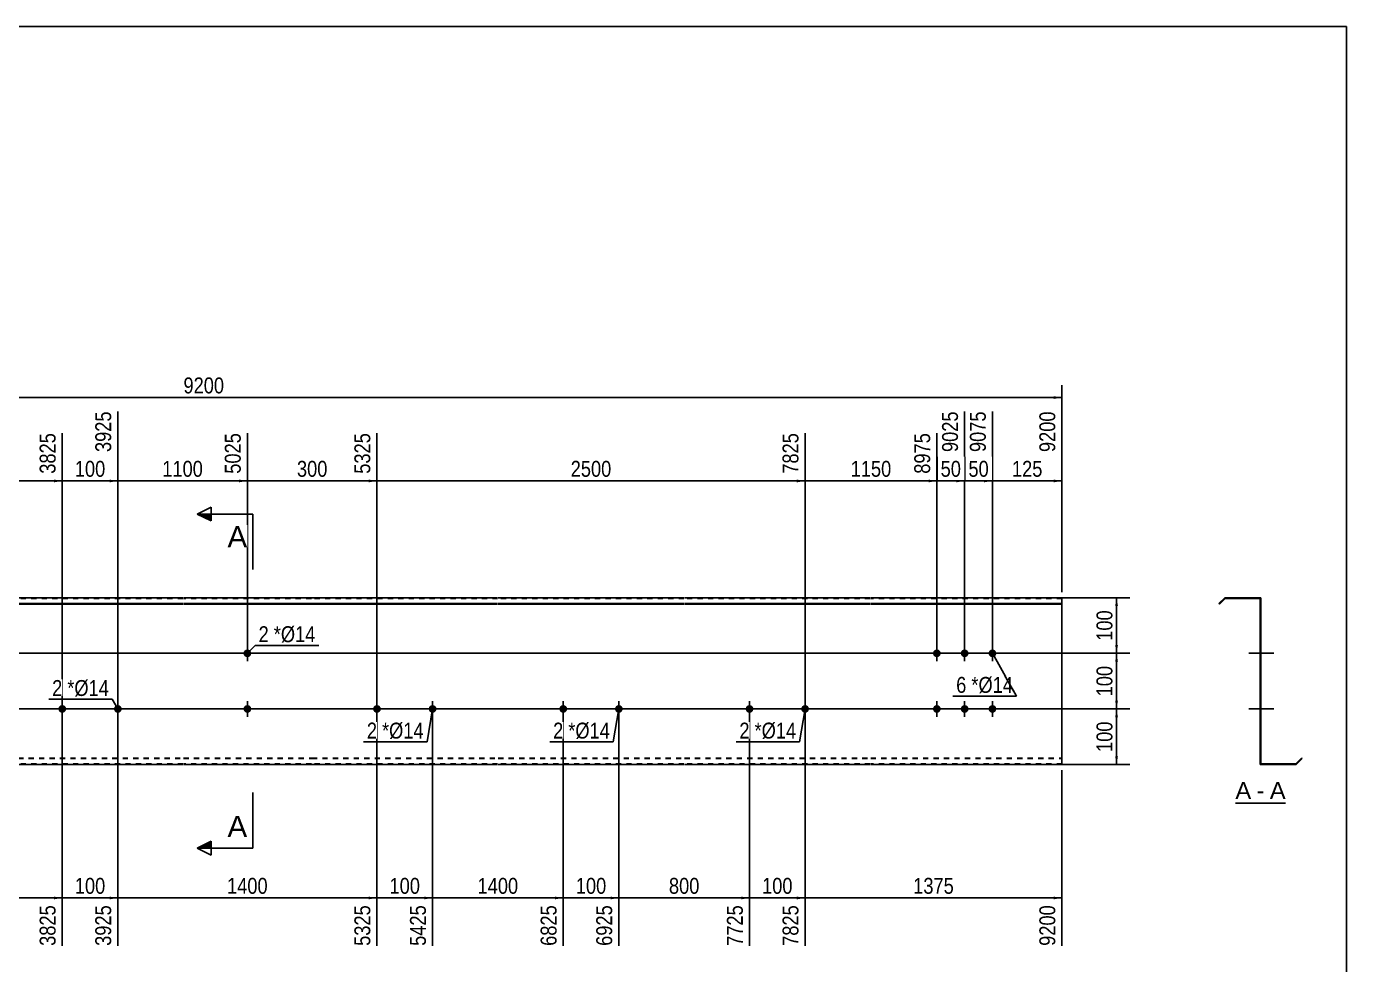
# Model space of a CAD drawing. Header units: millimetres. Extents: x -43 to 360, y -159 to 118.
# Drawn here: x 122.4 to 359.9, y -51 to 117.8 of the extents above; entities that cross this region are included whole.
import ezdxf

# ---------------------------------------------------------------- set-up
doc = ezdxf.new("R2010")
doc.units = ezdxf.units.MM
doc.linetypes.add('DXK_LINE_DOT1', pattern=[1.8814, 0.9407, -0.9407])
doc.styles.add('Arial', font='ARIAL.TTF', dxfattribs={"height": 0.2})
doc.styles.add('Arial Narrow', font='ARIALN.TTF', dxfattribs={"height": 0.2})

# ---------------------------------------------------------------- blocks, each defined once
blk = doc.blocks.new('Unknown-628701698-1200')
at = {"color": 5, "linetype": 'Continuous'}
for p, q in [((359.87, 117.75), (-40.13, 117.75)), ((359.87, -159.25), (359.87, 117.75))]:
    blk.add_line(p, q, dxfattribs=at)
blk = doc.blocks.new('Unknown-628701698-12 - 1622')
at = {"color": 7, "linetype": 'Continuous'}
blk.add_line((339.87, -21.95), (348.9, -21.95), dxfattribs=at)
at = {"color": 0, "linetype": 'Continuous'}
blk.add_wipeout([(342.71, -21.2), (342.71, -18), (339.87, -18), (339.87, -21.2)], dxfattribs=at)
blk.add_wipeout([(345.1, -21.2), (345.1, -18), (343.67, -18), (343.67, -21.2)], dxfattribs=at)
at = {"color": 96, "linetype": 'Continuous', "style": 'Arial'}
blk.add_text('A', height=3.06, dxfattribs=at).set_placement((339.87, -21.2))
at = {"color": 0, "linetype": 'Continuous'}
blk.add_wipeout([(348.9, -21.2), (348.9, -18), (346.06, -18), (346.06, -21.2)], dxfattribs=at)
at = {"color": 96, "linetype": 'Continuous', "style": 'Arial'}
for s, p in [('A', (346.06, -21.2)), ('-', (343.67, -21.2))]:
    blk.add_text(s, height=3.06, dxfattribs=at).set_placement(p)
blk = doc.blocks.new('Bolt-628701698-1261 - 1220')
at = {"linetype": 'Continuous'}
for points in [[(162.89, 5, -1), (161.49, 5, -1)], [(162.89, -5, -1), (161.49, -5, -1)]]:
    blk.add_hatch(color=3, dxfattribs=at).paths.add_polyline_path(points)
at = {"color": 3, "linetype": 'Continuous'}
for p, q in [((163.59, 5), (160.79, 5)), ((162.19, 6.4), (162.19, 3.6)), ((162.19, -3.6), (162.19, -6.4)), ((163.59, -5), (160.79, -5))]:
    blk.add_line(p, q, dxfattribs=at)
blk = doc.blocks.new('Bolt-628701698-1304 - 1220')
at = {"linetype": 'Continuous'}
for points in [[(285.48, 5, -1), (286.88, 5, -1)], [(290.48, 5, -1), (291.88, 5, -1)], [(295.48, 5, -1), (296.88, 5, -1)], [(285.48, -5, -1), (286.88, -5, -1)], [(290.48, -5, -1), (291.88, -5, -1)], [(295.48, -5, -1), (296.88, -5, -1)]]:
    blk.add_hatch(color=3, dxfattribs=at).paths.add_polyline_path(points)
at = {"color": 3, "linetype": 'Continuous'}
for p, q in [((284.78, 5), (287.58, 5)), ((286.18, 3.6), (286.18, 6.4)), ((289.78, 5), (292.58, 5)), ((291.18, 3.6), (291.18, 6.4)), ((294.78, 5), (297.58, 5)), ((296.18, 3.6), (296.18, 6.4)), ((286.18, -6.4), (286.18, -3.6)), ((291.18, -6.4), (291.18, -3.6)), ((296.18, -6.4), (296.18, -3.6)), ((284.78, -5), (287.58, -5)), ((289.78, -5), (292.58, -5)), ((294.78, -5), (297.58, -5))]:
    blk.add_line(p, q, dxfattribs=at)
blk = doc.blocks.new('Bolt-628701698-1309 - 1220')
at = {"linetype": 'Continuous'}
for points in [[(128.89, -4.3, -1), (128.89, -5.7, -1)], [(138.89, -4.3, -1), (138.89, -5.7, -1)]]:
    blk.add_hatch(color=3, dxfattribs=at).paths.add_polyline_path(points)
at = {"color": 3, "linetype": 'Continuous'}
for p, q in [((128.89, -6.4), (128.89, -3.6)), ((138.89, -6.4), (138.89, -3.6)), ((127.49, -5), (130.29, -5)), ((137.49, -5), (140.29, -5))]:
    blk.add_line(p, q, dxfattribs=at)
blk = doc.blocks.new('Bolt-628701698-1314 - 1220')
at = {"linetype": 'Continuous'}
for points in [[(185.49, -4.3, -1), (185.49, -5.7, -1)], [(195.49, -4.3, -1), (195.49, -5.7, -1)]]:
    blk.add_hatch(color=3, dxfattribs=at).paths.add_polyline_path(points)
at = {"color": 3, "linetype": 'Continuous'}
for p, q in [((185.49, -6.4), (185.49, -3.6)), ((195.49, -6.4), (195.49, -3.6)), ((184.09, -5), (186.89, -5)), ((194.09, -5), (196.89, -5))]:
    blk.add_line(p, q, dxfattribs=at)
blk = doc.blocks.new('Bolt-628701698-1319 - 1220')
at = {"linetype": 'Continuous'}
for points in [[(218.99, -4.3, -1), (218.99, -5.7, -1)], [(228.99, -4.3, -1), (228.99, -5.7, -1)]]:
    blk.add_hatch(color=3, dxfattribs=at).paths.add_polyline_path(points)
at = {"color": 3, "linetype": 'Continuous'}
for p, q in [((218.99, -6.4), (218.99, -3.6)), ((228.99, -6.4), (228.99, -3.6)), ((217.59, -5), (220.39, -5)), ((227.59, -5), (230.39, -5))]:
    blk.add_line(p, q, dxfattribs=at)
blk = doc.blocks.new('Bolt-628701698-1324 - 1220')
at = {"linetype": 'Continuous'}
for points in [[(252.49, -4.3, -1), (252.49, -5.7, -1)], [(262.49, -4.3, -1), (262.49, -5.7, -1)]]:
    blk.add_hatch(color=3, dxfattribs=at).paths.add_polyline_path(points)
at = {"color": 3, "linetype": 'Continuous'}
for p, q in [((252.49, -6.4), (252.49, -3.6)), ((262.49, -6.4), (262.49, -3.6)), ((251.09, -5), (253.89, -5)), ((261.09, -5), (263.89, -5))]:
    blk.add_line(p, q, dxfattribs=at)
blk = doc.blocks.new('Part-628701698-1340 - 1220')
at = {"color": 2, "linetype": 'Continuous'}
for p, q in [((150.59, 15), (117.19, 15)), ((173.69, 15), (150.69, 15)), ((207.19, 15), (173.79, 15)), ((240.69, 15), (207.29, 15)), ((274.19, 15), (240.79, 15)), ((308.68, 15), (274.29, 15)), ((308.68, 15), (308.68, -15)), ((117.19, 13.94), (150.59, 13.94)), ((117.19, 13.83), (150.59, 13.83)), ((150.69, 13.94), (173.69, 13.94)), ((150.69, 13.83), (173.69, 13.83)), ((173.79, 13.94), (207.19, 13.94)), ((173.79, 13.83), (207.19, 13.83)), ((207.29, 13.94), (240.69, 13.94)), ((207.29, 13.83), (240.69, 13.83)), ((240.79, 13.94), (274.19, 13.94)), ((240.79, 13.83), (274.19, 13.83)), ((274.29, 13.94), (308.68, 13.94)), ((274.29, 13.83), (308.68, 13.83)), ((150.59, -15), (117.19, -15)), ((173.69, -15), (150.69, -15)), ((207.19, -15), (173.79, -15)), ((240.69, -15), (207.29, -15)), ((274.19, -15), (240.79, -15)), ((308.68, -15), (274.29, -15))]:
    blk.add_line(p, q, dxfattribs=at)
at = {"color": 7, "linetype": 'DXK_LINE_DOT1'}
for p, q in [((150.59, 14.85), (117.19, 14.85)), ((173.69, 14.85), (150.69, 14.85)), ((207.19, 14.85), (173.79, 14.85)), ((240.69, 14.85), (207.29, 14.85)), ((274.19, 14.85), (240.79, 14.85)), ((308.68, 14.85), (274.29, 14.85)), ((117.19, -13.83), (150.59, -13.83)), ((117.19, -13.94), (150.59, -13.94)), ((150.69, -13.83), (173.69, -13.83)), ((150.69, -13.94), (173.69, -13.94)), ((173.79, -13.83), (207.19, -13.83)), ((173.79, -13.94), (207.19, -13.94)), ((207.29, -13.83), (240.69, -13.83)), ((207.29, -13.94), (240.69, -13.94)), ((240.79, -13.83), (274.19, -13.83)), ((240.79, -13.94), (274.19, -13.94)), ((274.29, -13.83), (308.68, -13.83)), ((274.29, -13.94), (308.68, -13.94)), ((150.59, -14.85), (117.19, -14.85)), ((173.69, -14.85), (150.69, -14.85)), ((207.19, -14.85), (173.79, -14.85)), ((240.69, -14.85), (207.29, -14.85)), ((274.19, -14.85), (240.79, -14.85)), ((308.68, -14.85), (274.29, -14.85))]:
    blk.add_line(p, q, dxfattribs=at)
blk = doc.blocks.new('Bolt-628701698-1627 - 1622')
at = {"linetype": 'Continuous'}
for points in [[(344.46, 4.3), (344.46, 5.7), (344.31, 5.7), (344.31, 4.3)], [(344.46, -5.7), (344.46, -4.3), (344.31, -4.3), (344.31, -5.7)]]:
    blk.add_hatch(color=3, dxfattribs=at).paths.add_polyline_path(points)
at = {"color": 3, "linetype": 'Continuous'}
for p, q in [((344.46, 5), (342.31, 5)), ((344.46, 5.7), (344.31, 5.7)), ((344.46, 4.3), (344.31, 4.3)), ((344.46, -4.3), (344.31, -4.3)), ((344.46, -5), (342.31, -5)), ((344.46, -5.7), (344.31, -5.7))]:
    blk.add_line(p, q, dxfattribs=at)
blk = doc.blocks.new('Bolt-628701698-1628 - 1622')
at = {"linetype": 'Continuous'}
blk.add_hatch(color=3, dxfattribs=at).paths.add_polyline_path([(344.31, 5.7), (344.31, 4.3), (344.46, 4.3), (344.46, 5.7)])
blk.add_hatch(color=3, dxfattribs=at).paths.add_polyline_path([(344.31, 5.7), (344.31, 4.3), (344.46, 4.3), (344.46, 5.7)])
at = {"color": 3, "linetype": 'Continuous'}
for p, q in [((343.51, 5), (346.81, 5)), ((343.51, 5), (346.81, 5)), ((344.31, 5.7), (344.46, 5.7)), ((344.31, 5.7), (344.46, 5.7)), ((344.31, 4.3), (344.46, 4.3)), ((344.31, 4.3), (344.46, 4.3))]:
    blk.add_line(p, q, dxfattribs=at)
blk = doc.blocks.new('Bolt-628701698-1629 - 1622')
at = {"linetype": 'Continuous'}
blk.add_hatch(color=3, dxfattribs=at).paths.add_polyline_path([(344.31, -4.3), (344.31, -5.7), (344.46, -5.7), (344.46, -4.3)])
blk.add_hatch(color=3, dxfattribs=at).paths.add_polyline_path([(344.31, -4.3), (344.31, -5.7), (344.46, -5.7), (344.46, -4.3)])
at = {"color": 3, "linetype": 'Continuous'}
for p, q in [((344.31, -4.3), (344.46, -4.3)), ((344.31, -4.3), (344.46, -4.3)), ((343.51, -5), (346.81, -5)), ((343.51, -5), (346.81, -5)), ((344.31, -5.7), (344.46, -5.7)), ((344.31, -5.7), (344.46, -5.7))]:
    blk.add_line(p, q, dxfattribs=at)
blk = doc.blocks.new('Bolt-628701698-1630 - 1622')
at = {"linetype": 'Continuous'}
for points in [[(344.31, 5.7), (344.31, 4.3), (344.46, 4.3), (344.46, 5.7)], [(344.31, 5.7), (344.31, 4.3), (344.46, 4.3), (344.46, 5.7)], [(344.31, 5.7), (344.31, 4.3), (344.46, 4.3), (344.46, 5.7)], [(344.31, -4.3), (344.31, -5.7), (344.46, -5.7), (344.46, -4.3)], [(344.31, -4.3), (344.31, -5.7), (344.46, -5.7), (344.46, -4.3)], [(344.31, -4.3), (344.31, -5.7), (344.46, -5.7), (344.46, -4.3)]]:
    blk.add_hatch(color=3, dxfattribs=at).paths.add_polyline_path(points)
at = {"color": 3, "linetype": 'Continuous'}
for p, q in [((345.76, 5), (342.46, 5)), ((345.76, 5), (342.46, 5)), ((345.76, 5), (342.46, 5)), ((344.46, 5.7), (344.31, 5.7)), ((344.46, 5.7), (344.31, 5.7)), ((344.46, 5.7), (344.31, 5.7)), ((344.46, 4.3), (344.31, 4.3)), ((344.46, 4.3), (344.31, 4.3)), ((344.46, 4.3), (344.31, 4.3)), ((344.46, -4.3), (344.31, -4.3)), ((344.46, -4.3), (344.31, -4.3)), ((344.46, -4.3), (344.31, -4.3)), ((345.76, -5), (342.46, -5)), ((345.76, -5), (342.46, -5)), ((345.76, -5), (342.46, -5)), ((344.46, -5.7), (344.31, -5.7)), ((344.46, -5.7), (344.31, -5.7)), ((344.46, -5.7), (344.31, -5.7))]:
    blk.add_line(p, q, dxfattribs=at)
blk = doc.blocks.new('Bolt-628701698-1631 - 1622')
at = {"linetype": 'Continuous'}
for points in [[(344.31, 5.7), (344.31, 4.3), (344.46, 4.3), (344.46, 5.7)], [(344.31, 5.7), (344.31, 4.3), (344.46, 4.3), (344.46, 5.7)], [(344.31, 5.7), (344.31, 4.3), (344.46, 4.3), (344.46, 5.7)], [(344.31, -4.3), (344.31, -5.7), (344.46, -5.7), (344.46, -4.3)], [(344.31, -4.3), (344.31, -5.7), (344.46, -5.7), (344.46, -4.3)], [(344.31, -4.3), (344.31, -5.7), (344.46, -5.7), (344.46, -4.3)]]:
    blk.add_hatch(color=3, dxfattribs=at).paths.add_polyline_path(points)
at = {"color": 3, "linetype": 'Continuous'}
for p, q in [((345.76, 5), (342.46, 5)), ((345.76, 5), (342.46, 5)), ((345.76, 5), (342.46, 5)), ((344.46, 5.7), (344.31, 5.7)), ((344.46, 5.7), (344.31, 5.7)), ((344.46, 5.7), (344.31, 5.7)), ((344.46, 4.3), (344.31, 4.3)), ((344.46, 4.3), (344.31, 4.3)), ((344.46, 4.3), (344.31, 4.3)), ((344.46, -4.3), (344.31, -4.3)), ((344.46, -4.3), (344.31, -4.3)), ((344.46, -4.3), (344.31, -4.3)), ((345.76, -5), (342.46, -5)), ((345.76, -5), (342.46, -5)), ((345.76, -5), (342.46, -5)), ((344.46, -5.7), (344.31, -5.7)), ((344.46, -5.7), (344.31, -5.7)), ((344.46, -5.7), (344.31, -5.7))]:
    blk.add_line(p, q, dxfattribs=at)
blk = doc.blocks.new('Bolt-628701698-1632 - 1622')
at = {"linetype": 'Continuous'}
blk.add_hatch(color=3, dxfattribs=at).paths.add_polyline_path([(344.46, -5.7), (344.46, -4.3), (344.31, -4.3), (344.31, -5.7)])
blk.add_hatch(color=3, dxfattribs=at).paths.add_polyline_path([(344.46, -5.7), (344.46, -4.3), (344.31, -4.3), (344.31, -5.7)])
at = {"color": 3, "linetype": 'Continuous'}
for p, q in [((344.31, -4.3), (344.46, -4.3)), ((344.31, -4.3), (344.46, -4.3)), ((343.36, -5), (346.11, -5)), ((343.36, -5), (346.11, -5)), ((344.31, -5.7), (344.46, -5.7)), ((344.31, -5.7), (344.46, -5.7))]:
    blk.add_line(p, q, dxfattribs=at)
blk = doc.blocks.new('Bolt-628701698-1633 - 1622')
at = {"linetype": 'Continuous'}
blk.add_hatch(color=3, dxfattribs=at).paths.add_polyline_path([(344.46, -5.7), (344.46, -4.3), (344.31, -4.3), (344.31, -5.7)])
blk.add_hatch(color=3, dxfattribs=at).paths.add_polyline_path([(344.46, -5.7), (344.46, -4.3), (344.31, -4.3), (344.31, -5.7)])
at = {"color": 3, "linetype": 'Continuous'}
for p, q in [((344.31, -4.3), (344.46, -4.3)), ((344.31, -4.3), (344.46, -4.3)), ((343.36, -5), (346.11, -5)), ((343.36, -5), (346.11, -5)), ((344.31, -5.7), (344.46, -5.7)), ((344.31, -5.7), (344.46, -5.7))]:
    blk.add_line(p, q, dxfattribs=at)
blk = doc.blocks.new('Bolt-628701698-1634 - 1622')
at = {"linetype": 'Continuous'}
blk.add_hatch(color=3, dxfattribs=at).paths.add_polyline_path([(344.46, -5.7), (344.46, -4.3), (344.31, -4.3), (344.31, -5.7)])
blk.add_hatch(color=3, dxfattribs=at).paths.add_polyline_path([(344.46, -5.7), (344.46, -4.3), (344.31, -4.3), (344.31, -5.7)])
at = {"color": 3, "linetype": 'Continuous'}
for p, q in [((344.31, -4.3), (344.46, -4.3)), ((344.31, -4.3), (344.46, -4.3)), ((343.36, -5), (346.11, -5)), ((343.36, -5), (346.11, -5)), ((344.31, -5.7), (344.46, -5.7)), ((344.31, -5.7), (344.46, -5.7))]:
    blk.add_line(p, q, dxfattribs=at)
blk = doc.blocks.new('Bolt-628701698-1635 - 1622')
at = {"linetype": 'Continuous'}
blk.add_hatch(color=3, dxfattribs=at).paths.add_polyline_path([(344.46, -5.7), (344.46, -4.3), (344.31, -4.3), (344.31, -5.7)])
blk.add_hatch(color=3, dxfattribs=at).paths.add_polyline_path([(344.46, -5.7), (344.46, -4.3), (344.31, -4.3), (344.31, -5.7)])
at = {"color": 3, "linetype": 'Continuous'}
for p, q in [((344.31, -4.3), (344.46, -4.3)), ((344.31, -4.3), (344.46, -4.3)), ((343.36, -5), (346.11, -5)), ((343.36, -5), (346.11, -5)), ((344.31, -5.7), (344.46, -5.7)), ((344.31, -5.7), (344.46, -5.7))]:
    blk.add_line(p, q, dxfattribs=at)
blk = doc.blocks.new('Part-628701698-1636 - 1622')
at = {"color": 2, "linetype": 'Continuous'}
for p, q in [((337.96, 15), (336.9, 13.94)), ((338.02, 14.85), (337.01, 13.83)), ((337.96, 15), (344.46, 15)), ((338.02, 14.85), (344.31, 14.85)), ((344.31, 14.85), (344.31, -15)), ((344.46, -14.85), (344.46, 15)), ((336.9, 13.94), (337.01, 13.83)), ((350.75, -14.85), (351.77, -13.83)), ((350.81, -15), (351.87, -13.94)), ((351.87, -13.94), (351.77, -13.83)), ((350.81, -15), (344.31, -15)), ((350.75, -14.85), (344.46, -14.85))]:
    blk.add_line(p, q, dxfattribs=at)
blk = doc.blocks.new('Bolt-628701698-1909 - 1622')
at = {"linetype": 'Continuous'}
blk.add_hatch(color=3, dxfattribs=at).paths.add_polyline_path([(344.46, -5.7), (344.46, -4.3), (344.31, -4.3), (344.31, -5.7)])
blk.add_hatch(color=3, dxfattribs=at).paths.add_polyline_path([(344.46, -5.7), (344.46, -4.3), (344.31, -4.3), (344.31, -5.7)])
at = {"color": 3, "linetype": 'Continuous'}
for p, q in [((344.31, -4.3), (344.46, -4.3)), ((344.31, -4.3), (344.46, -4.3)), ((343.36, -5), (346.11, -5)), ((343.36, -5), (346.11, -5)), ((344.31, -5.7), (344.46, -5.7)), ((344.31, -5.7), (344.46, -5.7))]:
    blk.add_line(p, q, dxfattribs=at)
blk = doc.blocks.new('StraightDimension-628701698-1721 - 1220')
at = {"linetype": 'Continuous'}
for points in [[(318.25, 3.5), (318.5, 5), (318.75, 3.5)], [(318.75, -3.5), (318.5, -5), (318.25, -3.5)]]:
    blk.add_hatch(color=7, dxfattribs=at).paths.add_polyline_path(points)
at = {"color": 7, "linetype": 'Continuous'}
for p, q in [((72.69, 5), (320.9, 5)), ((318.5, -5), (318.5, 5)), ((72.69, -5), (320.9, -5))]:
    blk.add_line(p, q, dxfattribs=at)
at = {"color": 0}
blk.add_wipeout([(318.35, 3.34), (314.15, 3.34), (314.15, -3.34), (318.35, -3.34)], dxfattribs=at)
at = {"color": 3, "style": 'Arial Narrow'}
blk.add_text('100', height=2.863, rotation=90.0002, dxfattribs=at).set_placement((317.75, -2.74))
blk = doc.blocks.new('StraightDimension-628701698-2163 - 1220')
at = {"linetype": 'Continuous'}
blk.add_hatch(color=7, dxfattribs=at).paths.add_polyline_path([(137.39, 36.25), (138.89, 36), (137.39, 35.75)])
at = {"color": 7, "linetype": 'Continuous'}
for p, q in [((138.89, -4), (138.89, 48.51)), ((128.89, -4), (128.89, 44.61)), ((128.89, 36), (138.89, 36))]:
    blk.add_line(p, q, dxfattribs=at)
at = {"color": 0}
blk.add_wipeout([(137.23, 36.15), (137.23, 40.35), (130.55, 40.35), (130.55, 36.15)], dxfattribs=at)
at = {"color": 0, "linetype": 'Continuous'}
blk.add_wipeout([(138.29, 49.11), (134.09, 49.11), (134.09, 40.6), (138.29, 40.6)], dxfattribs=at)
at = {"color": 3, "linetype": 'Continuous', "style": 'Arial Narrow'}
blk.add_text('3925', height=2.863, rotation=90.0002, dxfattribs=at).set_placement((137.69, 41.2))
at = {"color": 3, "style": 'Arial Narrow'}
blk.add_text('100', height=2.863, dxfattribs=at).set_placement((131.15, 36.75))
blk = doc.blocks.new('StraightDimension-628701698-1439 - 1220')
at = {"linetype": 'Continuous'}
blk.add_hatch(color=7, dxfattribs=at).paths.add_polyline_path([(183.99, -38.75), (185.49, -39), (183.99, -39.25)])
at = {"color": 7, "linetype": 'Continuous'}
for p, q in [((138.89, -6), (138.89, -47.61)), ((185.49, -6), (185.49, -47.61)), ((138.89, -39), (185.49, -39))]:
    blk.add_line(p, q, dxfattribs=at)
at = {"color": 0}
blk.add_wipeout([(166.44, -38.85), (166.44, -34.65), (157.93, -34.65), (157.93, -38.85)], dxfattribs=at)
at = {"color": 0, "linetype": 'Continuous'}
blk.add_wipeout([(184.89, -39.7), (180.69, -39.7), (180.69, -48.21), (184.89, -48.21)], dxfattribs=at)
at = {"color": 3, "style": 'Arial Narrow'}
blk.add_text('1400', height=2.863, dxfattribs=at).set_placement((158.53, -38.25))
at = {"color": 3, "linetype": 'Continuous', "style": 'Arial Narrow'}
blk.add_text('5325', height=2.863, rotation=90.0002, dxfattribs=at).set_placement((184.29, -47.61))
blk = doc.blocks.new('StraightDimension-628701698-1357 - 1220')
at = {"linetype": 'Continuous'}
blk.add_hatch(color=7, dxfattribs=at).paths.add_polyline_path([(307.18, 51.25), (308.68, 51), (307.18, 50.75)])
at = {"color": 7, "linetype": 'Continuous'}
for p, q in [((308.68, 16), (308.68, 53.25)), ((0, 51), (308.68, 51))]:
    blk.add_line(p, q, dxfattribs=at)
at = {"color": 0}
blk.add_wipeout([(158.6, 51.15), (158.6, 55.35), (150.09, 55.35), (150.09, 51.15)], dxfattribs=at)
at = {"color": 3, "style": 'Arial Narrow'}
blk.add_text('9200', height=2.863, dxfattribs=at).set_placement((150.69, 51.75))
blk = doc.blocks.new('StraightDimension-628701698-1720 - 1220')
at = {"linetype": 'Continuous'}
for points in [[(318.25, 13.5), (318.5, 15), (318.75, 13.5)], [(318.75, 6.5), (318.5, 5), (318.25, 6.5)]]:
    blk.add_hatch(color=7, dxfattribs=at).paths.add_polyline_path(points)
at = {"color": 7, "linetype": 'Continuous'}
for p, q in [((297.18, 15), (320.9, 15)), ((318.5, 5), (318.5, 15)), ((72.69, 5), (320.9, 5))]:
    blk.add_line(p, q, dxfattribs=at)
at = {"color": 0}
blk.add_wipeout([(318.35, 13.34), (314.15, 13.34), (314.15, 6.66), (318.35, 6.66)], dxfattribs=at)
at = {"color": 3, "style": 'Arial Narrow'}
blk.add_text('100', height=2.863, rotation=90.0002, dxfattribs=at).set_placement((317.75, 7.26))
blk = doc.blocks.new('StraightDimension-628701698-1417 - 1220')
at = {"linetype": 'Continuous'}
blk.add_hatch(color=7, dxfattribs=at).paths.add_polyline_path([(127.39, -38.75), (128.89, -39), (127.39, -39.25)])
at = {"color": 7, "linetype": 'Continuous'}
for p, q in [((128.89, -6), (128.89, -47.61)), ((0, -16), (0, -42.13)), ((0, -39), (128.89, -39))]:
    blk.add_line(p, q, dxfattribs=at)
at = {"color": 0}
blk.add_wipeout([(68.7, -38.85), (68.7, -34.65), (60.19, -34.65), (60.19, -38.85)], dxfattribs=at)
at = {"color": 0, "linetype": 'Continuous'}
for points in [[(-0.6, -39.7), (-4.8, -39.7), (-4.8, -42.73), (-0.6, -42.73)], [(128.29, -39.7), (124.09, -39.7), (124.09, -48.21), (128.29, -48.21)]]:
    blk.add_wipeout(points, dxfattribs=at)
at = {"color": 3, "style": 'Arial Narrow'}
blk.add_text('3825', height=2.863, dxfattribs=at).set_placement((60.79, -38.25))
at = {"color": 3, "linetype": 'Continuous', "style": 'Arial Narrow'}
for s, height, p in [('0', 2.86, (-1.2, -42.13)), ('3825', 2.863, (127.69, -47.61))]:
    blk.add_text(s, height=height, rotation=90.0002, dxfattribs=at).set_placement(p)
blk = doc.blocks.new('StraightDimension-628701698-1429 - 1220')
at = {"linetype": 'Continuous'}
blk.add_hatch(color=7, dxfattribs=at).paths.add_polyline_path([(137.39, -38.75), (138.89, -39), (137.39, -39.25)])
at = {"color": 7, "linetype": 'Continuous'}
for p, q in [((128.89, -6), (128.89, -47.61)), ((138.89, -6), (138.89, -47.61)), ((128.89, -39), (138.89, -39))]:
    blk.add_line(p, q, dxfattribs=at)
at = {"color": 0}
blk.add_wipeout([(137.23, -38.85), (137.23, -34.65), (130.55, -34.65), (130.55, -38.85)], dxfattribs=at)
at = {"color": 3, "style": 'Arial Narrow'}
blk.add_text('100', height=2.863, dxfattribs=at).set_placement((131.15, -38.25))
at = {"color": 0, "linetype": 'Continuous'}
blk.add_wipeout([(138.29, -39.7), (134.09, -39.7), (134.09, -48.21), (138.29, -48.21)], dxfattribs=at)
at = {"color": 3, "linetype": 'Continuous', "style": 'Arial Narrow'}
blk.add_text('3925', height=2.863, rotation=90.0002, dxfattribs=at).set_placement((137.69, -47.61))
blk = doc.blocks.new('StraightDimension-628701698-1449 - 1220')
at = {"linetype": 'Continuous'}
blk.add_hatch(color=7, dxfattribs=at).paths.add_polyline_path([(193.99, -38.75), (195.49, -39), (193.99, -39.25)])
at = {"color": 7, "linetype": 'Continuous'}
for p, q in [((185.49, -6), (185.49, -47.61)), ((195.49, -6), (195.49, -47.61)), ((185.49, -39), (195.49, -39))]:
    blk.add_line(p, q, dxfattribs=at)
at = {"color": 0}
blk.add_wipeout([(193.83, -38.85), (193.83, -34.65), (187.15, -34.65), (187.15, -38.85)], dxfattribs=at)
at = {"color": 3, "style": 'Arial Narrow'}
blk.add_text('100', height=2.863, dxfattribs=at).set_placement((187.75, -38.25))
at = {"color": 0, "linetype": 'Continuous'}
blk.add_wipeout([(194.89, -39.7), (190.69, -39.7), (190.69, -48.21), (194.89, -48.21)], dxfattribs=at)
at = {"color": 3, "linetype": 'Continuous', "style": 'Arial Narrow'}
blk.add_text('5425', height=2.863, rotation=90.0002, dxfattribs=at).set_placement((194.29, -47.61))
blk = doc.blocks.new('StraightDimension-628701698-2160 - 1220')
at = {"linetype": 'Continuous'}
blk.add_hatch(color=7, dxfattribs=at).paths.add_polyline_path([(260.99, 36.25), (262.49, 36), (260.99, 35.75)])
at = {"color": 7, "linetype": 'Continuous'}
for p, q in [((185.49, -4), (185.49, 44.61)), ((262.49, -4), (262.49, 44.61)), ((185.49, 36), (262.49, 36))]:
    blk.add_line(p, q, dxfattribs=at)
at = {"color": 0, "linetype": 'Continuous'}
blk.add_wipeout([(261.89, 45.21), (257.69, 45.21), (257.69, 36.7), (261.89, 36.7)], dxfattribs=at)
at = {"color": 0}
blk.add_wipeout([(228.24, 36.15), (228.24, 40.35), (219.73, 40.35), (219.73, 36.15)], dxfattribs=at)
at = {"color": 3, "linetype": 'Continuous', "style": 'Arial Narrow'}
blk.add_text('7825', height=2.863, rotation=90.0002, dxfattribs=at).set_placement((261.29, 37.3))
at = {"color": 3, "style": 'Arial Narrow'}
blk.add_text('2500', height=2.863, dxfattribs=at).set_placement((220.33, 36.75))
blk = doc.blocks.new('StraightDimension-628701698-1459 - 1220')
at = {"linetype": 'Continuous'}
blk.add_hatch(color=7, dxfattribs=at).paths.add_polyline_path([(217.49, -38.75), (218.99, -39), (217.49, -39.25)])
at = {"color": 7, "linetype": 'Continuous'}
for p, q in [((195.49, -6), (195.49, -47.61)), ((218.99, -6), (218.99, -47.61)), ((195.49, -39), (218.99, -39))]:
    blk.add_line(p, q, dxfattribs=at)
at = {"color": 0}
blk.add_wipeout([(211.49, -38.85), (211.49, -34.65), (202.98, -34.65), (202.98, -38.85)], dxfattribs=at)
at = {"color": 0, "linetype": 'Continuous'}
blk.add_wipeout([(218.39, -39.7), (214.19, -39.7), (214.19, -48.21), (218.39, -48.21)], dxfattribs=at)
at = {"color": 3, "style": 'Arial Narrow'}
blk.add_text('1400', height=2.863, dxfattribs=at).set_placement((203.58, -38.25))
at = {"color": 3, "linetype": 'Continuous', "style": 'Arial Narrow'}
blk.add_text('6825', height=2.863, rotation=90.0002, dxfattribs=at).set_placement((217.79, -47.61))
blk = doc.blocks.new('StraightDimension-628701698-1469 - 1220')
at = {"linetype": 'Continuous'}
blk.add_hatch(color=7, dxfattribs=at).paths.add_polyline_path([(227.49, -38.75), (228.99, -39), (227.49, -39.25)])
at = {"color": 7, "linetype": 'Continuous'}
for p, q in [((218.99, -6), (218.99, -47.61)), ((228.99, -6), (228.99, -47.61)), ((218.99, -39), (228.99, -39))]:
    blk.add_line(p, q, dxfattribs=at)
at = {"color": 0}
blk.add_wipeout([(227.33, -38.85), (227.33, -34.65), (220.65, -34.65), (220.65, -38.85)], dxfattribs=at)
at = {"color": 3, "style": 'Arial Narrow'}
blk.add_text('100', height=2.863, dxfattribs=at).set_placement((221.25, -38.25))
at = {"color": 0, "linetype": 'Continuous'}
blk.add_wipeout([(228.39, -39.7), (224.19, -39.7), (224.19, -48.21), (228.39, -48.21)], dxfattribs=at)
at = {"color": 3, "linetype": 'Continuous', "style": 'Arial Narrow'}
blk.add_text('6925', height=2.863, rotation=90.0002, dxfattribs=at).set_placement((227.79, -47.61))
blk = doc.blocks.new('StraightDimension-628701698-2156 - 1220')
at = {"linetype": 'Continuous'}
blk.add_hatch(color=7, dxfattribs=at).paths.add_polyline_path([(307.18, 36.25), (308.68, 36), (307.18, 35.75)])
at = {"color": 7, "linetype": 'Continuous'}
for p, q in [((296.18, 6), (296.18, 48.51)), ((308.68, 16), (308.68, 48.51)), ((296.18, 36), (308.68, 36))]:
    blk.add_line(p, q, dxfattribs=at)
at = {"color": 0}
blk.add_wipeout([(305.78, 36.15), (305.78, 40.35), (299.09, 40.35), (299.09, 36.15)], dxfattribs=at)
at = {"color": 0, "linetype": 'Continuous'}
blk.add_wipeout([(308.08, 49.11), (303.88, 49.11), (303.88, 40.6), (308.08, 40.6)], dxfattribs=at)
at = {"color": 3, "linetype": 'Continuous', "style": 'Arial Narrow'}
blk.add_text('9200', height=2.863, rotation=90.0002, dxfattribs=at).set_placement((307.48, 41.2))
at = {"color": 3, "style": 'Arial Narrow'}
blk.add_text('125', height=2.863, dxfattribs=at).set_placement((299.69, 36.75))
blk = doc.blocks.new('StraightDimension-628701698-1479 - 1220')
at = {"linetype": 'Continuous'}
blk.add_hatch(color=7, dxfattribs=at).paths.add_polyline_path([(250.99, -38.75), (252.49, -39), (250.99, -39.25)])
at = {"color": 7, "linetype": 'Continuous'}
for p, q in [((228.99, -6), (228.99, -47.61)), ((252.49, -6), (252.49, -47.61)), ((228.99, -39), (252.49, -39))]:
    blk.add_line(p, q, dxfattribs=at)
at = {"color": 0}
blk.add_wipeout([(244.08, -38.85), (244.08, -34.65), (237.4, -34.65), (237.4, -38.85)], dxfattribs=at)
at = {"color": 0, "linetype": 'Continuous'}
blk.add_wipeout([(251.89, -39.7), (247.69, -39.7), (247.69, -48.21), (251.89, -48.21)], dxfattribs=at)
at = {"color": 3, "style": 'Arial Narrow'}
blk.add_text('800', height=2.863, dxfattribs=at).set_placement((238, -38.25))
at = {"color": 3, "linetype": 'Continuous', "style": 'Arial Narrow'}
blk.add_text('7725', height=2.863, rotation=90.0002, dxfattribs=at).set_placement((251.29, -47.61))
blk = doc.blocks.new('StraightDimension-628701698-1489 - 1220')
at = {"linetype": 'Continuous'}
blk.add_hatch(color=7, dxfattribs=at).paths.add_polyline_path([(260.99, -38.75), (262.49, -39), (260.99, -39.25)])
at = {"color": 7, "linetype": 'Continuous'}
for p, q in [((252.49, -6), (252.49, -47.61)), ((262.49, -6), (262.49, -47.61)), ((252.49, -39), (262.49, -39))]:
    blk.add_line(p, q, dxfattribs=at)
at = {"color": 0}
blk.add_wipeout([(260.83, -38.85), (260.83, -34.65), (254.15, -34.65), (254.15, -38.85)], dxfattribs=at)
at = {"color": 3, "style": 'Arial Narrow'}
blk.add_text('100', height=2.863, dxfattribs=at).set_placement((254.75, -38.25))
at = {"color": 0, "linetype": 'Continuous'}
blk.add_wipeout([(261.89, -39.7), (257.69, -39.7), (257.69, -48.21), (261.89, -48.21)], dxfattribs=at)
at = {"color": 3, "linetype": 'Continuous', "style": 'Arial Narrow'}
blk.add_text('7825', height=2.863, rotation=90.0002, dxfattribs=at).set_placement((261.29, -47.61))
blk = doc.blocks.new('StraightDimension-628701698-1499 - 1220')
at = {"linetype": 'Continuous'}
blk.add_hatch(color=7, dxfattribs=at).paths.add_polyline_path([(307.18, -38.75), (308.68, -39), (307.18, -39.25)])
at = {"color": 7, "linetype": 'Continuous'}
for p, q in [((262.49, -6), (262.49, -47.61)), ((308.68, -16), (308.68, -47.61)), ((262.49, -39), (308.68, -39))]:
    blk.add_line(p, q, dxfattribs=at)
at = {"color": 0}
blk.add_wipeout([(289.84, -38.85), (289.84, -34.65), (281.33, -34.65), (281.33, -38.85)], dxfattribs=at)
at = {"color": 0, "linetype": 'Continuous'}
blk.add_wipeout([(308.08, -39.7), (303.88, -39.7), (303.88, -48.21), (308.08, -48.21)], dxfattribs=at)
at = {"color": 3, "style": 'Arial Narrow'}
blk.add_text('1375', height=2.863, dxfattribs=at).set_placement((281.93, -38.25))
at = {"color": 3, "linetype": 'Continuous', "style": 'Arial Narrow'}
blk.add_text('9200', height=2.863, rotation=90.0002, dxfattribs=at).set_placement((307.48, -47.61))
blk = doc.blocks.new('StraightDimension-628701698-2164 - 1220')
at = {"linetype": 'Continuous'}
blk.add_hatch(color=7, dxfattribs=at).paths.add_polyline_path([(127.39, 36.25), (128.89, 36), (127.39, 35.75)])
at = {"color": 7, "linetype": 'Continuous'}
for p, q in [((105.39, -4), (105.39, 48.51)), ((128.89, -4), (128.89, 44.61)), ((105.39, 36), (128.89, 36))]:
    blk.add_line(p, q, dxfattribs=at)
at = {"color": 0, "linetype": 'Continuous'}
blk.add_wipeout([(128.29, 45.21), (124.09, 45.21), (124.09, 36.7), (128.29, 36.7)], dxfattribs=at)
at = {"color": 0}
blk.add_wipeout([(121.39, 36.15), (121.39, 40.35), (112.88, 40.35), (112.88, 36.15)], dxfattribs=at)
at = {"color": 3, "linetype": 'Continuous', "style": 'Arial Narrow'}
blk.add_text('3825', height=2.863, rotation=90.0002, dxfattribs=at).set_placement((127.69, 37.3))
at = {"color": 3, "style": 'Arial Narrow'}
blk.add_text('1400', height=2.863, dxfattribs=at).set_placement((113.48, 36.75))
blk = doc.blocks.new('StraightDimension-628701698-1722 - 1220')
at = {"linetype": 'Continuous'}
for points in [[(318.25, -6.5), (318.5, -5), (318.75, -6.5)], [(318.75, -13.5), (318.5, -15), (318.25, -13.5)]]:
    blk.add_hatch(color=7, dxfattribs=at).paths.add_polyline_path(points)
at = {"color": 7, "linetype": 'Continuous'}
for p, q in [((72.69, -5), (320.9, -5)), ((318.5, -15), (318.5, -5)), ((297.18, -15), (320.9, -15))]:
    blk.add_line(p, q, dxfattribs=at)
at = {"color": 0}
blk.add_wipeout([(318.35, -6.66), (314.15, -6.66), (314.15, -13.34), (318.35, -13.34)], dxfattribs=at)
at = {"color": 3, "style": 'Arial Narrow'}
blk.add_text('100', height=2.863, rotation=90.0002, dxfattribs=at).set_placement((317.75, -12.74))
blk = doc.blocks.new('StraightDimension-628701698-2157 - 1220')
at = {"linetype": 'Continuous'}
blk.add_hatch(color=7, dxfattribs=at).paths.add_polyline_path([(294.68, 36.25), (296.18, 36), (294.68, 35.75)])
at = {"color": 7, "linetype": 'Continuous'}
for p, q in [((291.18, 6), (291.18, 48.51)), ((296.18, 6), (296.18, 48.51)), ((291.18, 36), (296.18, 36))]:
    blk.add_line(p, q, dxfattribs=at)
at = {"color": 0}
blk.add_wipeout([(296.11, 36.15), (296.11, 40.35), (291.26, 40.35), (291.26, 36.15)], dxfattribs=at)
at = {"color": 0, "linetype": 'Continuous'}
blk.add_wipeout([(295.58, 49.11), (291.38, 49.11), (291.38, 40.6), (295.58, 40.6)], dxfattribs=at)
at = {"color": 3, "linetype": 'Continuous', "style": 'Arial Narrow'}
blk.add_text('9075', height=2.863, rotation=90.0002, dxfattribs=at).set_placement((294.98, 41.2))
at = {"color": 3, "style": 'Arial Narrow'}
blk.add_text('50', height=2.863, dxfattribs=at).set_placement((291.86, 36.75))
blk = doc.blocks.new('StraightDimension-628701698-2158 - 1220')
at = {"linetype": 'Continuous'}
blk.add_hatch(color=7, dxfattribs=at).paths.add_polyline_path([(289.68, 36.25), (291.18, 36), (289.68, 35.75)])
at = {"color": 7, "linetype": 'Continuous'}
for p, q in [((291.18, 6), (291.18, 48.51)), ((286.18, 6), (286.18, 44.61)), ((286.18, 36), (291.18, 36))]:
    blk.add_line(p, q, dxfattribs=at)
at = {"color": 0}
blk.add_wipeout([(291.11, 36.15), (291.11, 40.35), (286.26, 40.35), (286.26, 36.15)], dxfattribs=at)
at = {"color": 0, "linetype": 'Continuous'}
blk.add_wipeout([(290.58, 49.11), (286.38, 49.11), (286.38, 40.6), (290.58, 40.6)], dxfattribs=at)
at = {"color": 3, "linetype": 'Continuous', "style": 'Arial Narrow'}
blk.add_text('9025', height=2.863, rotation=90.0002, dxfattribs=at).set_placement((289.98, 41.2))
at = {"color": 3, "style": 'Arial Narrow'}
blk.add_text('50', height=2.863, dxfattribs=at).set_placement((286.86, 36.75))
blk = doc.blocks.new('StraightDimension-628701698-2159 - 1220')
at = {"linetype": 'Continuous'}
blk.add_hatch(color=7, dxfattribs=at).paths.add_polyline_path([(284.68, 36.25), (286.18, 36), (284.68, 35.75)])
at = {"color": 7, "linetype": 'Continuous'}
for p, q in [((262.49, -4), (262.49, 44.61)), ((286.18, 6), (286.18, 44.61)), ((262.49, 36), (286.18, 36))]:
    blk.add_line(p, q, dxfattribs=at)
at = {"color": 0, "linetype": 'Continuous'}
blk.add_wipeout([(285.58, 45.21), (281.38, 45.21), (281.38, 36.7), (285.58, 36.7)], dxfattribs=at)
at = {"color": 0}
blk.add_wipeout([(278.59, 36.15), (278.59, 40.35), (270.08, 40.35), (270.08, 36.15)], dxfattribs=at)
at = {"color": 3, "linetype": 'Continuous', "style": 'Arial Narrow'}
blk.add_text('8975', height=2.863, rotation=90.0002, dxfattribs=at).set_placement((284.98, 37.3))
at = {"color": 3, "style": 'Arial Narrow'}
blk.add_text('1150', height=2.863, dxfattribs=at).set_placement((270.68, 36.75))
blk = doc.blocks.new('StraightDimension-628701698-2161 - 1220')
at = {"linetype": 'Continuous'}
blk.add_hatch(color=7, dxfattribs=at).paths.add_polyline_path([(183.99, 36.25), (185.49, 36), (183.99, 35.75)])
at = {"color": 7, "linetype": 'Continuous'}
for p, q in [((162.19, 6), (162.19, 44.61)), ((185.49, -4), (185.49, 44.61)), ((162.19, 36), (185.49, 36))]:
    blk.add_line(p, q, dxfattribs=at)
at = {"color": 0, "linetype": 'Continuous'}
blk.add_wipeout([(184.89, 45.21), (180.69, 45.21), (180.69, 36.7), (184.89, 36.7)], dxfattribs=at)
at = {"color": 0}
blk.add_wipeout([(177.18, 36.15), (177.18, 40.35), (170.5, 40.35), (170.5, 36.15)], dxfattribs=at)
at = {"color": 3, "linetype": 'Continuous', "style": 'Arial Narrow'}
blk.add_text('5325', height=2.863, rotation=90.0002, dxfattribs=at).set_placement((184.29, 37.3))
at = {"color": 3, "style": 'Arial Narrow'}
blk.add_text('300', height=2.863, dxfattribs=at).set_placement((171.1, 36.75))
blk = doc.blocks.new('StraightDimension-628701698-2162 - 1220')
at = {"linetype": 'Continuous'}
blk.add_hatch(color=7, dxfattribs=at).paths.add_polyline_path([(160.69, 36.25), (162.19, 36), (160.69, 35.75)])
at = {"color": 7, "linetype": 'Continuous'}
for p, q in [((138.89, -4), (138.89, 48.51)), ((162.19, 6), (162.19, 44.61)), ((138.89, 36), (162.19, 36))]:
    blk.add_line(p, q, dxfattribs=at)
at = {"color": 0, "linetype": 'Continuous'}
blk.add_wipeout([(161.59, 45.21), (157.39, 45.21), (157.39, 36.7), (161.59, 36.7)], dxfattribs=at)
at = {"color": 0}
blk.add_wipeout([(154.79, 36.15), (154.79, 40.35), (146.28, 40.35), (146.28, 36.15)], dxfattribs=at)
at = {"color": 3, "linetype": 'Continuous', "style": 'Arial Narrow'}
blk.add_text('5025', height=2.863, rotation=90.0002, dxfattribs=at).set_placement((160.99, 37.3))
at = {"color": 3, "style": 'Arial Narrow'}
blk.add_text('1100', height=2.863, dxfattribs=at).set_placement((146.88, 36.75))
blk = doc.blocks.new('Mark-628701698-1320 - 1220')
at = {"color": 0}
blk.add_wipeout([(252.5, -10.33), (252.5, -7.33), (250.67, -7.33), (250.67, -10.33)], dxfattribs=at)
blk.add_wipeout([(252.5, -10.33), (252.5, -7.33), (250.67, -7.33), (250.67, -10.33)], dxfattribs=at)
blk.add_wipeout([(254.67, -10.33), (254.67, -7.33), (253.4, -7.33), (253.4, -10.33)], dxfattribs=at)
blk.add_wipeout([(254.67, -10.33), (254.67, -7.33), (253.4, -7.33), (253.4, -10.33)], dxfattribs=at)
at = {"color": 3, "style": 'Arial Narrow'}
blk.add_text('2', height=2.86, dxfattribs=at).set_placement((250.67, -10.33))
at = {"color": 0}
blk.add_wipeout([(260.89, -10.33), (260.89, -7.33), (254.67, -7.33), (254.67, -10.33)], dxfattribs=at)
blk.add_wipeout([(260.89, -10.33), (260.89, -7.33), (254.67, -7.33), (254.67, -10.33)], dxfattribs=at)
at = {"color": 7, "linetype": 'Continuous'}
for p in [(262.49, -5), (250.07, -10.93)]:
    blk.add_line(p, (261.49, -10.93), dxfattribs=at)
at = {"color": 3, "style": 'Arial Narrow'}
for s, height, p in [('*', 2.86, (253.4, -10.33)), ('Ø14', 2.863, (254.67, -10.33))]:
    blk.add_text(s, height=height, dxfattribs=at).set_placement(p)
blk = doc.blocks.new('Mark-628701698-1256 - 1220')
at = {"color": 0}
blk.add_wipeout([(166.03, 7.01), (166.03, 10.01), (164.2, 10.01), (164.2, 7.01)], dxfattribs=at)
blk.add_wipeout([(166.03, 7.01), (166.03, 10.01), (164.2, 10.01), (164.2, 7.01)], dxfattribs=at)
at = {"color": 7, "linetype": 'Continuous'}
blk.add_line((162.19, 5), (163.6, 6.41), dxfattribs=at)
at = {"color": 0}
blk.add_wipeout([(168.21, 7.01), (168.21, 10.01), (166.93, 10.01), (166.93, 7.01)], dxfattribs=at)
blk.add_wipeout([(168.21, 7.01), (168.21, 10.01), (166.93, 10.01), (166.93, 7.01)], dxfattribs=at)
at = {"color": 3, "style": 'Arial Narrow'}
blk.add_text('2', height=2.86, dxfattribs=at).set_placement((164.2, 7.01))
at = {"color": 0}
blk.add_wipeout([(174.42, 7.01), (174.42, 10.01), (168.21, 10.01), (168.21, 7.01)], dxfattribs=at)
blk.add_wipeout([(174.42, 7.01), (174.42, 10.01), (168.21, 10.01), (168.21, 7.01)], dxfattribs=at)
at = {"color": 7, "linetype": 'Continuous'}
blk.add_line((163.6, 6.41), (175.02, 6.41), dxfattribs=at)
at = {"color": 3, "style": 'Arial Narrow'}
for s, height, p in [('*', 2.86, (166.93, 7.01)), ('Ø14', 2.863, (168.21, 7.01))]:
    blk.add_text(s, height=height, dxfattribs=at).set_placement(p)
blk = doc.blocks.new('Mark-628701698-1300 - 1220')
at = {"color": 0}
blk.add_wipeout([(291.49, -2.11), (291.49, 0.89), (289.66, 0.89), (289.66, -2.11)], dxfattribs=at)
blk.add_wipeout([(291.49, -2.11), (291.49, 0.89), (289.66, 0.89), (289.66, -2.11)], dxfattribs=at)
blk.add_wipeout([(293.67, -2.11), (293.67, 0.89), (292.39, 0.89), (292.39, -2.11)], dxfattribs=at)
blk.add_wipeout([(293.67, -2.11), (293.67, 0.89), (292.39, 0.89), (292.39, -2.11)], dxfattribs=at)
at = {"color": 3, "style": 'Arial Narrow'}
blk.add_text('6', height=2.86, dxfattribs=at).set_placement((289.66, -2.11))
at = {"color": 0}
blk.add_wipeout([(299.88, -2.11), (299.88, 0.89), (293.67, 0.89), (293.67, -2.11)], dxfattribs=at)
blk.add_wipeout([(299.88, -2.11), (299.88, 0.89), (293.67, 0.89), (293.67, -2.11)], dxfattribs=at)
at = {"color": 7, "linetype": 'Continuous'}
for p in [(296.18, 5), (289.06, -2.71)]:
    blk.add_line(p, (300.48, -2.71), dxfattribs=at)
at = {"color": 3, "style": 'Arial Narrow'}
for s, height, p in [('*', 2.86, (292.39, -2.11)), ('Ø14', 2.863, (293.67, -2.11))]:
    blk.add_text(s, height=height, dxfattribs=at).set_placement(p)
blk = doc.blocks.new('Mark-628701698-1305 - 1220')
at = {"color": 0}
blk.add_wipeout([(128.9, -2.67), (128.9, 0.33), (127.07, 0.33), (127.07, -2.67)], dxfattribs=at)
blk.add_wipeout([(128.9, -2.67), (128.9, 0.33), (127.07, 0.33), (127.07, -2.67)], dxfattribs=at)
blk.add_wipeout([(131.07, -2.67), (131.07, 0.33), (129.8, 0.33), (129.8, -2.67)], dxfattribs=at)
blk.add_wipeout([(131.07, -2.67), (131.07, 0.33), (129.8, 0.33), (129.8, -2.67)], dxfattribs=at)
at = {"color": 3, "style": 'Arial Narrow'}
blk.add_text('2', height=2.86, dxfattribs=at).set_placement((127.07, -2.67))
at = {"color": 0}
blk.add_wipeout([(137.29, -2.67), (137.29, 0.33), (131.07, 0.33), (131.07, -2.67)], dxfattribs=at)
blk.add_wipeout([(137.29, -2.67), (137.29, 0.33), (131.07, 0.33), (131.07, -2.67)], dxfattribs=at)
at = {"color": 7, "linetype": 'Continuous'}
for p in [(126.47, -3.27), (138.89, -5)]:
    blk.add_line(p, (137.89, -3.27), dxfattribs=at)
at = {"color": 3, "style": 'Arial Narrow'}
for s, height, p in [('*', 2.86, (129.8, -2.67)), ('Ø14', 2.863, (131.07, -2.67))]:
    blk.add_text(s, height=height, dxfattribs=at).set_placement(p)
blk = doc.blocks.new('Mark-628701698-1310 - 1220')
at = {"color": 0}
blk.add_wipeout([(185.5, -10.33), (185.5, -7.33), (183.67, -7.33), (183.67, -10.33)], dxfattribs=at)
blk.add_wipeout([(185.5, -10.33), (185.5, -7.33), (183.67, -7.33), (183.67, -10.33)], dxfattribs=at)
blk.add_wipeout([(187.67, -10.33), (187.67, -7.33), (186.4, -7.33), (186.4, -10.33)], dxfattribs=at)
blk.add_wipeout([(187.67, -10.33), (187.67, -7.33), (186.4, -7.33), (186.4, -10.33)], dxfattribs=at)
at = {"color": 3, "style": 'Arial Narrow'}
blk.add_text('2', height=2.86, dxfattribs=at).set_placement((183.67, -10.33))
at = {"color": 0}
blk.add_wipeout([(193.89, -10.33), (193.89, -7.33), (187.67, -7.33), (187.67, -10.33)], dxfattribs=at)
blk.add_wipeout([(193.89, -10.33), (193.89, -7.33), (187.67, -7.33), (187.67, -10.33)], dxfattribs=at)
at = {"color": 7, "linetype": 'Continuous'}
for p in [(195.49, -5), (183.07, -10.93)]:
    blk.add_line(p, (194.49, -10.93), dxfattribs=at)
at = {"color": 3, "style": 'Arial Narrow'}
for s, height, p in [('*', 2.86, (186.4, -10.33)), ('Ø14', 2.863, (187.67, -10.33))]:
    blk.add_text(s, height=height, dxfattribs=at).set_placement(p)
blk = doc.blocks.new('Mark-628701698-1315 - 1220')
at = {"color": 0}
blk.add_wipeout([(219, -10.33), (219, -7.33), (217.17, -7.33), (217.17, -10.33)], dxfattribs=at)
blk.add_wipeout([(219, -10.33), (219, -7.33), (217.17, -7.33), (217.17, -10.33)], dxfattribs=at)
blk.add_wipeout([(221.17, -10.33), (221.17, -7.33), (219.9, -7.33), (219.9, -10.33)], dxfattribs=at)
blk.add_wipeout([(221.17, -10.33), (221.17, -7.33), (219.9, -7.33), (219.9, -10.33)], dxfattribs=at)
at = {"color": 3, "style": 'Arial Narrow'}
blk.add_text('2', height=2.86, dxfattribs=at).set_placement((217.17, -10.33))
at = {"color": 0}
blk.add_wipeout([(227.39, -10.33), (227.39, -7.33), (221.17, -7.33), (221.17, -10.33)], dxfattribs=at)
blk.add_wipeout([(227.39, -10.33), (227.39, -7.33), (221.17, -7.33), (221.17, -10.33)], dxfattribs=at)
at = {"color": 7, "linetype": 'Continuous'}
for p in [(228.99, -5), (216.57, -10.93)]:
    blk.add_line(p, (227.99, -10.93), dxfattribs=at)
at = {"color": 3, "style": 'Arial Narrow'}
for s, height, p in [('*', 2.86, (219.9, -10.33)), ('Ø14', 2.863, (221.17, -10.33))]:
    blk.add_text(s, height=height, dxfattribs=at).set_placement(p)
blk = doc.blocks.new('SectionMark-628701698-1588 - 1220')
at = {"linetype": 'Continuous'}
for points in [[(155.65, 30.05), (155.65, 28.8), (153.15, 30.05)], [(155.65, -28.8), (155.65, -30.05), (153.15, -30.05)]]:
    blk.add_hatch(color=30, dxfattribs=at).paths.add_polyline_path(points)
at = {"color": 30, "linetype": 'Continuous'}
for p, q in [((153.15, 30.05), (155.65, 31.3)), ((155.65, 28.8), (155.65, 31.3)), ((163.15, 30.05), (153.15, 30.05)), ((153.15, 30.05), (155.65, 28.8)), ((153.15, -30.05), (155.65, -28.8)), ((163.15, -30.05), (153.15, -30.05)), ((155.65, -31.3), (153.15, -30.05)), ((155.65, -28.8), (155.65, -31.3))]:
    blk.add_line(p, q, dxfattribs=at)
at = {"color": 0, "linetype": 'Continuous'}
for points in [[(162.15, 24.05), (162.15, 28.05), (158.6, 28.05), (158.6, 24.05)], [(162.15, -28.05), (162.15, -24.05), (158.6, -24.05), (158.6, -28.05)]]:
    blk.add_wipeout(points, dxfattribs=at)
at = {"color": 30, "linetype": 'Continuous'}
for p, q in [((163.15, 30.05), (163.15, 20.05)), ((163.15, -30.05), (163.15, -20.05))]:
    blk.add_line(p, q, dxfattribs=at)
at = {"color": 96, "linetype": 'Continuous', "style": 'Arial'}
for p in [(158.6, 24.05), (158.6, -28.05)]:
    blk.add_text('A', height=3.82, dxfattribs=at).set_placement(p)

msp = doc.modelspace()

# ---------------------------------------------------------------- block references
for name in ['Unknown-628701698-1200', 'Part-628701698-1340 - 1220', 'Part-628701698-1636 - 1622', 'Bolt-628701698-1261 - 1220', 'Bolt-628701698-1304 - 1220', 'Bolt-628701698-1627 - 1622', 'Bolt-628701698-1630 - 1622', 'Bolt-628701698-1631 - 1622', 'Bolt-628701698-1628 - 1622', 'Bolt-628701698-1309 - 1220', 'Bolt-628701698-1314 - 1220', 'Bolt-628701698-1319 - 1220', 'Bolt-628701698-1324 - 1220', 'Bolt-628701698-1632 - 1622', 'Bolt-628701698-1633 - 1622', 'Bolt-628701698-1634 - 1622', 'Bolt-628701698-1635 - 1622', 'Bolt-628701698-1909 - 1622', 'Bolt-628701698-1629 - 1622']:
    msp.add_blockref(name, (0, 0))

# ---------------------------------------------------------------- next in the draw order: block references
for name in ['StraightDimension-628701698-1721 - 1220', 'Unknown-628701698-12 - 1622']:
    msp.add_blockref(name, (0, 0))

# ---------------------------------------------------------------- next in the draw order: block references
for name in ['StraightDimension-628701698-2163 - 1220', 'StraightDimension-628701698-1417 - 1220', 'StraightDimension-628701698-1439 - 1220']:
    msp.add_blockref(name, (0, 0))

# ---------------------------------------------------------------- next in the draw order: block references
for name in ['StraightDimension-628701698-1357 - 1220', 'StraightDimension-628701698-1429 - 1220', 'StraightDimension-628701698-1449 - 1220']:
    msp.add_blockref(name, (0, 0))

# ---------------------------------------------------------------- next in the draw order: block references
for name in ['StraightDimension-628701698-1720 - 1220', 'StraightDimension-628701698-1459 - 1220']:
    msp.add_blockref(name, (0, 0))

# ---------------------------------------------------------------- next in the draw order: block references
for name in ['StraightDimension-628701698-2164 - 1220', 'StraightDimension-628701698-2156 - 1220', 'StraightDimension-628701698-2160 - 1220', 'StraightDimension-628701698-1469 - 1220']:
    msp.add_blockref(name, (0, 0))

# ---------------------------------------------------------------- next in the draw order: block references
for name in ['StraightDimension-628701698-2157 - 1220', 'StraightDimension-628701698-1479 - 1220']:
    msp.add_blockref(name, (0, 0))

# ---------------------------------------------------------------- next in the draw order: block references
for name in ['StraightDimension-628701698-2158 - 1220', 'StraightDimension-628701698-1489 - 1220']:
    msp.add_blockref(name, (0, 0))

# ---------------------------------------------------------------- next in the draw order: block references
for name in ['Mark-628701698-1300 - 1220', 'StraightDimension-628701698-1499 - 1220']:
    msp.add_blockref(name, (0, 0))

# ---------------------------------------------------------------- next in the draw order: block references
msp.add_blockref('StraightDimension-628701698-1722 - 1220', (0, 0))

# ---------------------------------------------------------------- next in the draw order: block references
for name in ['StraightDimension-628701698-2161 - 1220', 'StraightDimension-628701698-2159 - 1220', 'Mark-628701698-1315 - 1220']:
    msp.add_blockref(name, (0, 0))

# ---------------------------------------------------------------- next in the draw order: block references
for name in ['StraightDimension-628701698-2162 - 1220', 'Mark-628701698-1310 - 1220', 'Mark-628701698-1320 - 1220']:
    msp.add_blockref(name, (0, 0))

# ---------------------------------------------------------------- next in the draw order: block references
for name in ['Mark-628701698-1256 - 1220', 'Mark-628701698-1305 - 1220']:
    msp.add_blockref(name, (0, 0))

# ---------------------------------------------------------------- next in the draw order: block references
msp.add_blockref('SectionMark-628701698-1588 - 1220', (0, 0))

doc.saveas('drawing.dxf')
